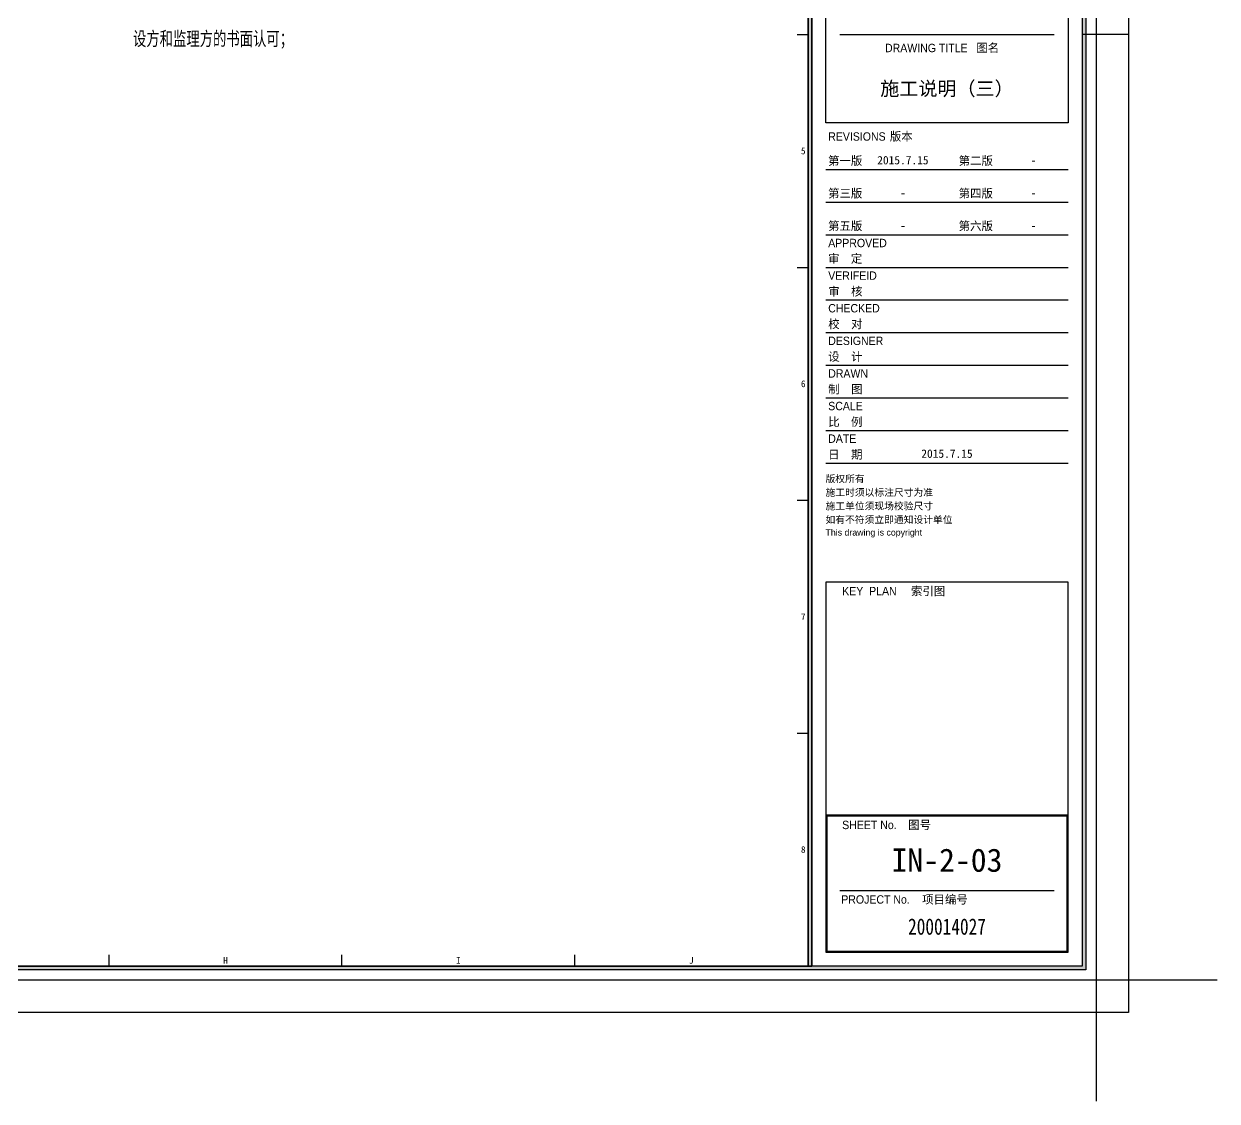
# Model space of a CAD drawing. Header units: millimetres. Extents: x -114775 to 228300, y -175499 to 108657.
# Drawn here: x -101403.8 to -101147.7, y -111062.4 to -110831.1 of the extents above; entities that cross this region are included whole.
import ezdxf
from ezdxf.enums import TextEntityAlignment as Align

# ---------------------------------------------------------------- set-up
doc = ezdxf.new("R2010")
doc.units = ezdxf.units.MM
doc.header["$LTSCALE"] = 1000
doc.layers.add('DEFPOINTS(视图框)', color=251, linetype='CONTINUOUS', plot=False)
doc.layers.add('W-图框', color=251, linetype='CONTINUOUS')
doc.layers.add('W-文字', color=35, linetype='CONTINUOUS')
doc.styles.add('A2图框$0$WMF-Arial0', font='arial.ttf')
doc.styles.add('A2图框$0$WMF-黑体0', font='simhei.ttf')
doc.styles.add('A2图框$0$ZZ', font='simhei.ttf')
doc.styles.add('NAME-1', font='simhei.ttf')
doc.styles.add('WORD-2', font='simhei.ttf')
doc.styles.add('WORD-3', font='')
doc.styles.add('黑体', font='simhei.ttf')
doc.styles.get('WORD-3').set_extended_font_data('SimSun')

# ---------------------------------------------------------------- blocks, each defined once
blk = doc.blocks.new('A2')
at = {"layer": 'DEFPOINTS(视图框)', "color": 1, "ltscale": 0.5}
blk.add_lwpolyline([(26, 0), (0, 0), (0, -26)], dxfattribs=at)
at = {"layer": 'W-图框', "color": 35, "lineweight": 0, "style": 'NAME-1'}
for tag, height, p in [('目录（一）', 3, (-32, 191.44)), ('1:100', 1.8, (-32, 120))]:
    blk.add_attdef(tag, text='', height=height, dxfattribs=at).set_placement(p, align=Align.MIDDLE)
at = {"layer": 'W-图框', "color": 35, "style": 'NAME-1'}
blk.add_attdef('IN-1-01', text='', height=5, dxfattribs=at).set_placement((-32, 25.7), align=Align.MIDDLE)
blk = doc.blocks.new('A2 图框')
at = {"layer": 'W-图框', "ltscale": 0.5}
h = blk.add_hatch(color=161, dxfattribs=at)
h.paths.add_polyline_path([(-562, 403), (-3, 403), (-3, 3), (-562, 3)], flags=16)
h.paths.add_polyline_path([(-562.8, 403.8), (-2.2, 403.8), (-2.2, 2.2), (-562.8, 2.2)])
at = {"layer": 'W-图框', "linetype": 'ByBlock'}
blk.add_hatch(color=161, dxfattribs=at).paths.add_polyline_path([(-61.8, 403), (-61, 403), (-61, 3), (-61.8, 3)])
h = blk.add_hatch(color=161, dxfattribs=at)
h.paths.add_polyline_path([(-57.8, 6.2), (-6.2, 6.2), (-6.2, 35.2), (-57.8, 35.2)], flags=16)
h.paths.add_polyline_path([(-58, 6), (-6, 6), (-6, 35.4), (-58, 35.4)])
at = {"layer": 'W-图框', "color": 7}
for p, q in [((-64.2, 203), (-61.8, 203)), ((7, 203), (-3, 203)), ((-64.2, 153), (-61.8, 153)), ((-64.2, 103), (-61.8, 103)), ((-64.2, 53), (-61.8, 53)), ((-211.9, 3), (-211.9, 5.4)), ((-161.9, 3), (-161.9, 5.4)), ((-111.9, 3), (-111.9, 5.4))]:
    blk.add_line(p, q, dxfattribs=at)
at = {"layer": 'W-图框', "linetype": 'ByBlock', "ltscale": 0.01}
for p, q in [((-55, 203), (-9, 203)), ((-58, 174), (-6, 174)), ((-58, 167), (-6, 167)), ((-58, 160), (-6, 160)), ((-58, 153), (-6, 153)), ((-58, 146), (-6, 146)), ((-58, 139), (-6, 139)), ((-58, 132), (-6, 132)), ((-58, 125), (-6, 125)), ((-58, 118), (-6, 118)), ((-58, 111), (-6, 111)), ((-55, 19.2), (-9, 19.2))]:
    blk.add_line(p, q, dxfattribs=at)
at = {"layer": 'W-图框', "color": 251, "ltscale": 0.01}
for points in [[(-587, 413), (7, 413), (7, -7), (-587, -7)], [(-580, 406), (0, 406), (0, 0), (-580, 0)]]:
    blk.add_lwpolyline(points, close=True, dxfattribs=at)
at = {"layer": 'W-图框', "color": 161, "ltscale": 0.5}
for points in [[(-562.8, 403.8), (-2.2, 403.8), (-2.2, 2.2), (-562.8, 2.2)], [(-562, 403), (-3, 403), (-3, 3), (-562, 3)]]:
    blk.add_lwpolyline(points, close=True, dxfattribs=at)
at = {"layer": 'W-图框', "color": 161, "linetype": 'ByBlock'}
for points in [[(-562, 403), (-562, 3), (-61, 3), (-61, 403)], [(-61.8, 403), (-61, 403), (-61, 3), (-61.8, 3)], [(-3, 3), (-61, 3), (-61, 403), (-3, 403)], [(-3, 3), (-61, 3), (-61, 403), (-3, 403)], [(-58, 295), (-6, 295), (-6, 184), (-58, 184)], [(-58, 35.4), (-6, 35.4), (-6, 85.4), (-58, 85.4)], [(-58, 6), (-6, 6), (-6, 35.4), (-58, 35.4)], [(-57.8, 6.2), (-6.2, 6.2), (-6.2, 35.2), (-57.8, 35.2)]]:
    blk.add_lwpolyline(points, close=True, dxfattribs=at)
at = {"layer": 'W-图框', "color": 1, "ltscale": 0.01}
blk.add_lwpolyline([(26, 0), (0, 0), (0, -26)], dxfattribs=at)
at = {"layer": 'W-图框', "lineweight": 0, "style": 'A2图框$0$WMF-Arial0', "width": 0.9}
for s, p in [('DRAWING TITLE    ', (-45.3, 199.2)), ('REVISIONS  ', (-57.5, 180.2)), ('APPROVED', (-57.5, 157.33)), ('VERIFEID', (-57.5, 150.33)), ('CHECKED', (-57.5, 143.33)), ('DESIGNER', (-57.5, 136.33)), ('DRAWN', (-57.5, 129.33)), ('SCALE  ', (-57.5, 122.33)), ('DATE  ', (-57.5, 115.33)), ('KEY  PLAN', (-54.5, 82.6)), ('SHEET No.', (-54.5, 32.4)), ('PROJECT No.', (-54.7, 16.4))]:
    blk.add_text(s, height=1.8, dxfattribs=at).set_placement(p)
at = {"layer": 'W-图框', "lineweight": 0}
for s, height, style, p in [('                图名', 1.8, 'A2图框$0$WMF-黑体0', (-45.3, 199.2)), ('            版本', 1.8, '黑体', (-58.96, 180.2)), ('第一版', 1.8, '黑体', (-57.54, 174.98)), ('第二版', 1.8, '黑体', (-29.5, 174.98)), ('第三版', 1.8, '黑体', (-57.54, 167.98)), ('第四版', 1.8, '黑体', (-29.5, 167.98)), ('第五版', 1.8, '黑体', (-57.54, 160.98)), ('第六版', 1.8, '黑体', (-29.5, 160.98)), ('审  定', 1.8, '黑体', (-57.54, 153.98)), ('审  核', 1.8, '黑体', (-57.5, 146.92)), ('校  对', 1.8, '黑体', (-57.5, 139.92)), ('设  计', 1.8, '黑体', (-57.5, 132.92)), ('制  图', 1.8, '黑体', (-57.5, 125.92)), ('比  例', 1.8, '黑体', (-57.5, 118.92)), ('日  期', 1.8, '黑体', (-57.5, 111.92)), ('版权所有', 1.499, 'A2图框$0$WMF-黑体0', (-58.08, 106.85)), ('施工时须以标注尺寸为准', 1.4986, 'A2图框$0$WMF-黑体0', (-58.08, 103.93)), ('施工单位须现场校验尺寸', 1.4986, 'A2图框$0$WMF-黑体0', (-58.08, 101.01)), ('如有不符须立即通知设计单位', 1.4986, 'A2图框$0$WMF-黑体0', (-58.08, 98.09)), ('This drawing is copyright', 1.3487, 'A2图框$0$WMF-Arial0', (-58.08, 95.42)), ('           索引图', 1.8, 'A2图框$0$WMF-黑体0', (-53.2, 82.6)), ('           图号', 1.8, 'A2图框$0$WMF-黑体0', (-53.82, 32.4)), ('              项目编号', 1.8, 'A2图框$0$WMF-黑体0', (-54.49, 16.4))]:
    blk.add_text(s, height=height, dxfattribs=dict(at, style=style)).set_placement(p)
at = {"layer": 'W-图框', "lineweight": 0, "ltscale": 150, "style": 'A2图框$0$ZZ'}
for s, p in [('5', (-62.86, 178)), ('6', (-62.86, 128)), ('7', (-62.86, 78)), ('8', (-62.86, 28)), ('H', (-186.9, 4.22)), ('I', (-136.9, 4.22)), ('J', (-86.9, 4.22))]:
    blk.add_text(s, height=1.45, dxfattribs=at).set_placement(p, align=Align.MIDDLE)
at = {"layer": 'W-图框', "color": 35, "lineweight": 0, "style": 'WORD-3', "width": 0.65}
blk.add_attdef('建设单位', text='', height=3, dxfattribs=at).set_placement((-32, 300.49), align=Align.MIDDLE)
at = {"layer": 'W-图框', "color": 35, "ltscale": 1000, "style": 'WORD-2'}
for tag, height, width, p in [('项目名称英文翻译', 3.5, 0.8, (-21.14, 246.28)), ('项目名称', 7, 0.7, (-41.38, 246.28)), ('项目名称', 7, 0.7, (-30.73, 246.28))]:
    blk.add_attdef(tag, text='', height=height, rotation=90, dxfattribs=dict(at, width=width)).set_placement(p, align=Align.MIDDLE)
at = {"layer": 'W-图框', "color": 35, "lineweight": 0, "style": 'WORD-2'}
for tag, p in [('2013.01.01', (-41.46, 176)), ('2013.03.01', (-13.42, 176)), ('2013.05.01', (-41.46, 169)), ('2013.06.01', (-13.42, 169)), ('2013.08.01', (-41.46, 162)), ('2013.09.01', (-13.42, 162)), ('2013.09.01', (-32, 113))]:
    blk.add_attdef(tag, text='', height=1.8, dxfattribs=at).set_placement(p, align=Align.MIDDLE)
at = {"layer": 'W-图框', "color": 35, "ltscale": 1000, "style": 'WORD-2', "width": 0.78}
blk.add_attdef('FS2011000', text='', height=3.5, dxfattribs=at).set_placement((-32, 11.45), align=Align.MIDDLE)

msp = doc.modelspace()

# ---------------------------------------------------------------- linework, layer by layer
at = {"layer": 'DEFPOINTS(视图框)', "ltscale": 0.01}
msp.add_lwpolyline([(-101735.69, -110633.39), (-101235.46, -110633.39), (-101235.46, -111033.39), (-101735.69, -111033.39)], close=True, dxfattribs=at)

# ---------------------------------------------------------------- block references
at = {"layer": 'W-图框'}
ref = msp.add_blockref('A2 图框', (-101173.66, -111036.39), dxfattribs=at)
ref.add_attrib('2013.01.01', '2015.7.15', dxfattribs={"color": 35, "lineweight": 0, "height": 1.8, "style": 'WORD-2'}).set_placement((-101215.13, -110860.39), align=Align.MIDDLE)
ref.add_attrib('2013.03.01', '-', dxfattribs={"color": 35, "lineweight": 0, "height": 1.8, "style": 'WORD-2'}).set_placement((-101187.09, -110860.39), align=Align.MIDDLE)
ref.add_attrib('2013.05.01', '-', dxfattribs={"color": 35, "lineweight": 0, "height": 1.8, "style": 'WORD-2'}).set_placement((-101215.13, -110867.39), align=Align.MIDDLE)
ref.add_attrib('2013.06.01', '-', dxfattribs={"color": 35, "lineweight": 0, "height": 1.8, "style": 'WORD-2'}).set_placement((-101187.09, -110867.39), align=Align.MIDDLE)
ref.add_attrib('2013.08.01', '-', dxfattribs={"color": 35, "lineweight": 0, "height": 1.8, "style": 'WORD-2'}).set_placement((-101215.13, -110874.39), align=Align.MIDDLE)
ref.add_attrib('2013.09.01', '-', dxfattribs={"color": 35, "lineweight": 0, "height": 1.8, "style": 'WORD-2'}).set_placement((-101187.09, -110874.39), align=Align.MIDDLE)
ref.add_attrib('2013.09.01', '2015.7.15', dxfattribs={"color": 35, "lineweight": 0, "height": 1.8, "style": 'WORD-2'}).set_placement((-101205.66, -110923.39), align=Align.MIDDLE)
ref.add_attrib('FS2011000', '200014027', dxfattribs={"color": 35, "ltscale": 1000, "height": 3.5, "style": 'WORD-2', "width": 0.78}).set_placement((-101205.66, -111024.94), align=Align.MIDDLE)
ref = msp.add_blockref('A2', (-101173.66, -111036.39), dxfattribs=at)
ref.add_attrib('目录（一）', '施工说明（三）', dxfattribs={"color": 35, "lineweight": 0, "height": 3, "style": 'NAME-1'}).set_placement((-101205.66, -110844.95), align=Align.MIDDLE)
ref.add_attrib('IN-1-01', 'IN-2-03', dxfattribs={"color": 35, "height": 5, "style": 'NAME-1'}).set_placement((-101205.66, -111010.69), align=Align.MIDDLE)

# ---------------------------------------------------------------- texts
at = {"layer": 'W-文字', "ltscale": 0.01, "style": 'WORD-2', "width": 0.7}
msp.add_text('   设方和监理方的书面认可；', height=3, dxfattribs=at).set_placement((-101384.71, -110835.79))

doc.saveas('drawing.dxf')
